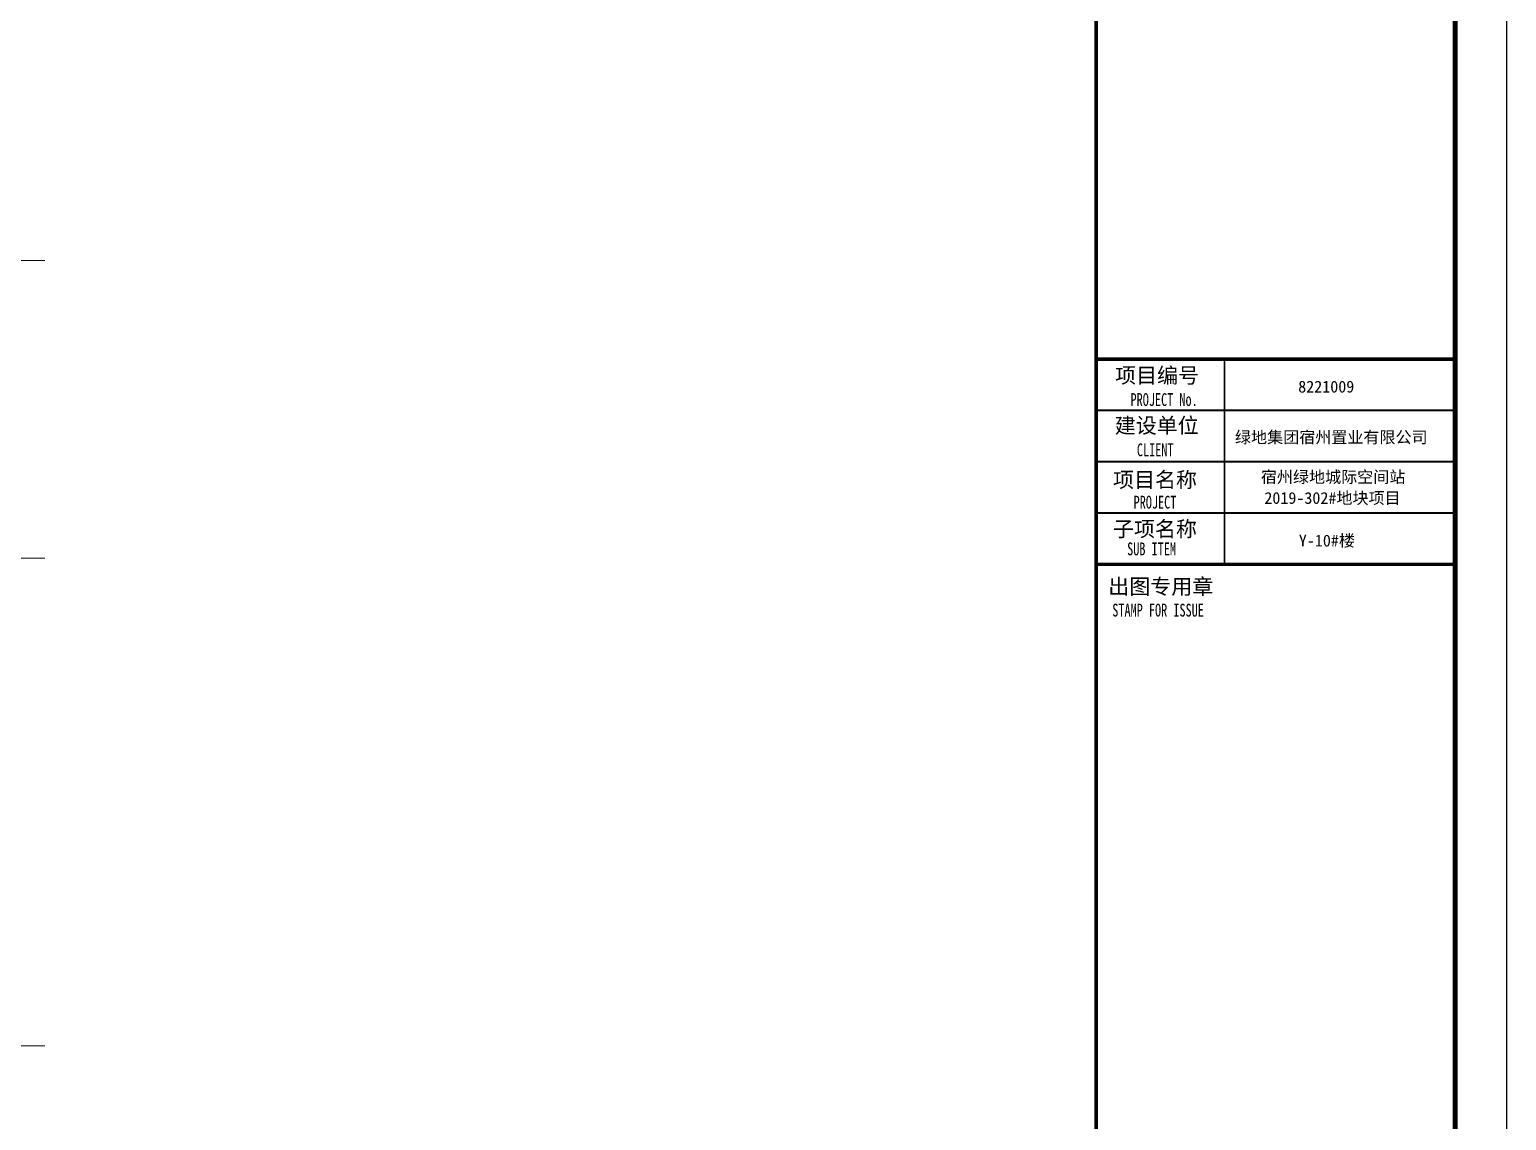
# Model space of a CAD drawing. Extents: x 27938 to 725830, y -209821 to 1628073.
# Drawn here: x 421690 to 436080, y -41788 to -31157 of the extents above; entities that cross this region are included whole.
import ezdxf

# ---------------------------------------------------------------- set-up
doc = ezdxf.new("R2010")
doc.units = 0
doc.header["$LTSCALE"] = 1000
doc.header["$MEASUREMENT"] = 0
doc.linetypes.add('DOTE', pattern=[2.42, 2, -0.2, 0.02, -0.2])
doc.layers.add('DOTE', color=19, linetype='DOTE', lineweight=9)
doc.layers.add('图签', color=147, linetype='Continuous', lineweight=18)
doc.layers.add('yichutu', color=7, linetype='Continuous', true_color=0xffffff, plot=False)
doc.layers.add('图框', color=140, linetype='Continuous')
doc.layers.add('图签文字', color=147, linetype='Continuous')
doc.styles.add('宋体', font='', dxfattribs={"height": 50})
doc.styles.add('建筑图签-1', font='', dxfattribs={"width": 0.7})
doc.styles.get('宋体').set_extended_font_data('SimSun')
doc.styles.get('建筑图签-1').set_extended_font_data('SimHei')

# ---------------------------------------------------------------- blocks, each defined once
blk = doc.blocks.new('yct-841-594-84100-59399.9999999999-100-1000.0')
at = {"layer": 'yichutu', "color": 7, "true_color": 0xffffff}
blk.add_lwpolyline([(0, 0), (0, 59400), (84100, 59400), (84100, 0)], close=True, dxfattribs=at)
blk = doc.blocks.new('A$C4D993397')
at = {"layer": '图框'}
blk.add_lwpolyline([(0, 0), (42050, 0), (42050, -29700), (0, -29700)], close=True, dxfattribs=at)
blk.add_lwpolyline([(0, 0), (42050, 0), (42050, -29700), (0, -29700)], close=True, dxfattribs=at)
at = {"layer": '图框', "const_width": 50}
blk.add_lwpolyline([(41550, -29200), (41550, -500), (1250, -500), (1250, -29200)], close=True, dxfattribs=at)
at = {"layer": '图框'}
for points, const_width in [([(38052, -29200), (38052, -500)], 35), ([(38052, -11650), (41552, -11650)], 35), ([(38052, -11650), (41552, -11650)], 35), ([(39302, -13650), (39302, -11650)], 17.5), ([(38052, -12150), (41552, -12150)], 17.5), ([(38052, -12650), (41552, -12650)], 17.5), ([(38052, -13150), (41552, -13150)], 17.5), ([(41552, -13650), (38052, -13650)], 35)]:
    blk.add_lwpolyline(points, dxfattribs=dict(at, const_width=const_width))
at = {"layer": '图框', "style": '建筑图签-1', "width": 0.7}
for s, p in [('PROJECT No.', (38387, -12107, -899)), ('CLIENT', (38449, -12597)), ('PROJECT', (38417, -13107)), ('SUB ITEM', (38354, -13562)), ('STAMP FOR ISSUE', (38209, -14159))]:
    blk.add_text(s, height=125, dxfattribs=at).set_placement(p)
at = {"layer": '图签', "color": 2, "style": '宋体'}
for s, height, p in [('8221009', 114.7, (40021, -11976)), ('绿地集团宿州置业有限公司', 114.67, (39405, -12469)), ('宿州绿地城际空间站', 114.7, (39657, -12856)), ('2019-302#地块项目', 114.67, (39691, -13061)), ('Y-10#楼', 114.7, (40027, -13476))]:
    blk.add_text(s, height=height, dxfattribs=at).set_placement(p)
at = {"layer": '图签文字', "color": 7, "style": '建筑图签-1'}
for s, p in [('项目编号', (38236, -11884)), ('建设单位', (38233, -12372)), ('项目名称', (38216, -12901)), ('子项名称', (38216, -13380)), ('出图专用章', (38170, -13941))]:
    blk.add_text(s, height=150, dxfattribs=at).set_placement(p)

msp = doc.modelspace()

# ---------------------------------------------------------------- linework, layer by layer
at = {"layer": 'DOTE', "linetype": 'DOTE'}
for p, q in [((421839.9, -33408.8), (406113.2, -33408.8)), ((421839.9, -36308.8), (406113.2, -36308.8)), ((421839.9, -41058.8), (406113.2, -41058.8))]:
    msp.add_line(p, q, dxfattribs=at)

# ---------------------------------------------------------------- block references
msp.add_blockref('A$C4D993397', (394030.5, -22718.3))
at = {"layer": 'yichutu', "xscale": 0.5, "yscale": 0.5, "zscale": 0.5}
msp.add_blockref('yct-841-594-84100-59399.9999999999-100-1000.0', (394030.5, -52418.3), dxfattribs=at)

doc.saveas('drawing.dxf')
